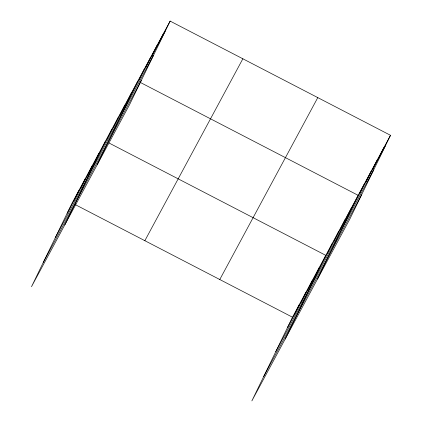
<?xml version="1.0" encoding="UTF-8"?>
<svg xmlns="http://www.w3.org/2000/svg" width="422" height="422" viewBox="0 0 422 422"><rect width="100%" height="100%" fill="white"/><g stroke="black" fill="none" stroke-linecap="round" stroke-linejoin="round"><path stroke-width="0.63" d="M73.818 200.898L78.803 190.638M80.486 188.528L85.466 178.269M87.148 176.159L92.128 165.899M93.811 163.789L98.795 153.529M64.819 224.852L105.458 141.159M106.945 139.413L111.925 129.153M113.412 127.407L118.397 117.147M119.88 115.401L124.865 105.141M126.352 103.395L131.332 93.135M97.16 164.817L137.799 81.13M139.286 79.383L144.266 69.124M145.754 67.378L150.738 57.118M152.226 55.372L157.206 45.112M158.693 43.366L163.673 33.106M170.14 21.1L129.501 104.788L31.497 286.702L72.136 203.008L170.14 21.1L390.503 135.298L349.864 218.992L251.86 400.9L292.499 317.212L390.503 135.298M294.181 315.097L299.161 304.842M300.844 302.727L305.823 292.472M307.506 290.357L312.491 280.102M314.174 277.987L319.153 267.733M285.182 339.051L325.816 255.363L108.95 142.968M327.303 253.611L332.288 243.357M333.776 241.606L338.755 231.351M340.243 229.6L345.222 219.345M346.71 217.594L351.69 207.339M317.523 279.021L358.162 195.333L140.125 82.337M359.644 193.582L364.629 183.327M366.117 181.576L371.096 171.321M372.584 169.57L377.563 159.316M379.051 157.564L384.031 147.304M67.156 213.268L165.16 31.36M55.387 237.502L153.392 55.588M43.266 262.468L141.27 80.56M144.857 240.693L242.861 58.785M219.778 279.522L317.782 97.614M287.514 327.467L385.518 145.558M275.751 351.7L373.755 169.792M263.623 376.667L361.628 194.758M75.047 204.517L292.499 317.212"/></g></svg>
